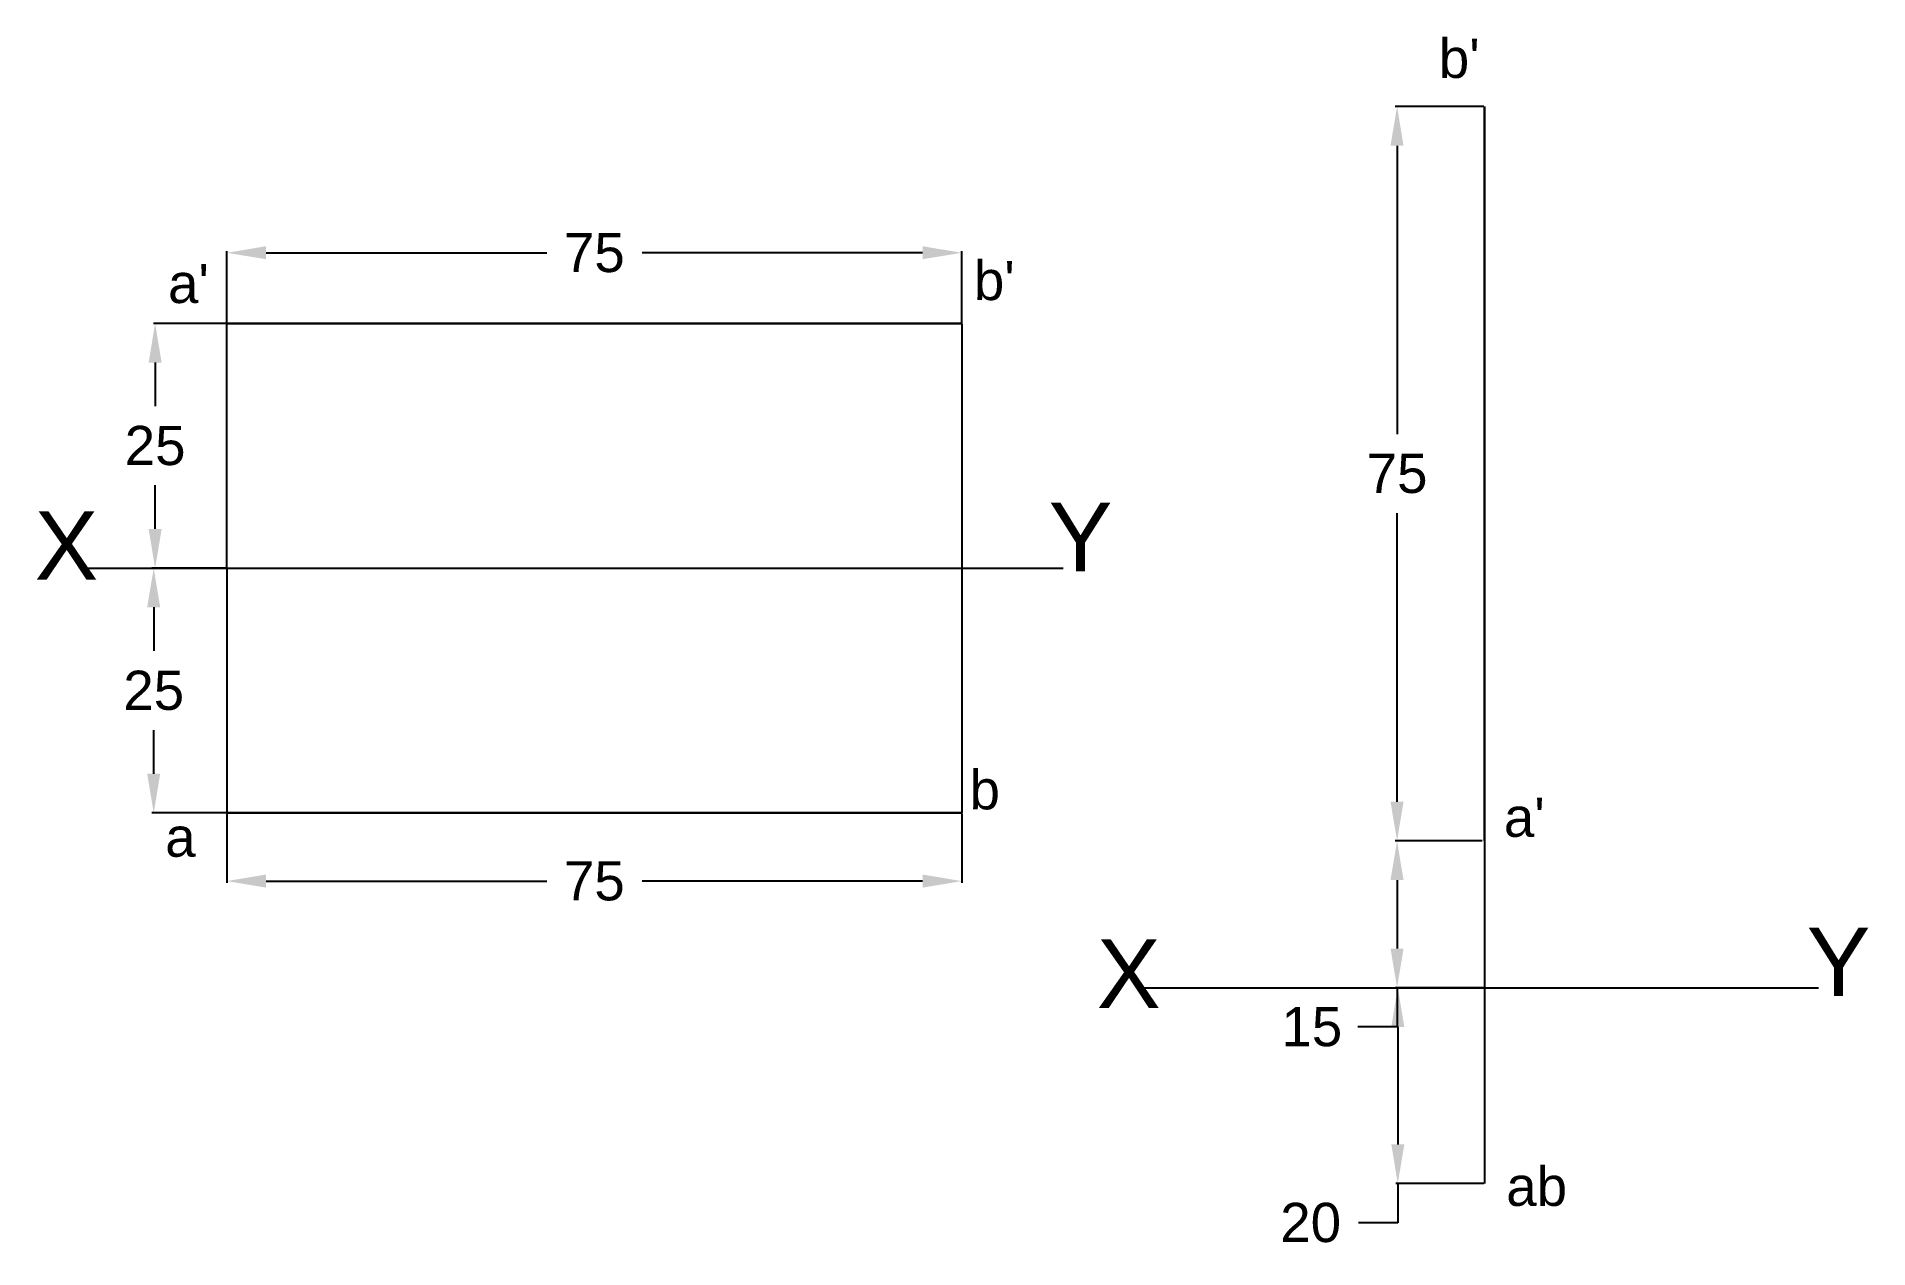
# Model space of a CAD drawing. Header units: millimetres. Extents: x -63 to 124, y 42 to 165.
import ezdxf

# ---------------------------------------------------------------- set-up
doc = ezdxf.new("R2010")
doc.units = ezdxf.units.MM
doc.header["$MEASUREMENT"] = 0
doc.styles.get("Standard").update_dxf_attribs({"font": 'arial.ttf'})
doc.dimstyles.get("Standard").update_dxf_attribs({"dimtxt": 4, "dimasz": 4, "dimexe": 0.18, "dimexo": 0.0625, "dimgap": 2, "dimtad": 0, "dimtih": 1, "dimtoh": 1, "dimdec": 0, "dimzin": 0, "dimdsep": 46, "dimtxsty": 'Standard', "dimcen": 0.09, "dimadec": 0, "dimazin": 0, "dimtfac": 1, "dimtdec": 0, "dimtofl": 0, "dimtmove": 0, "dimatfit": 3, "dimfxl": 1, "dimtolj": 1, "dimtzin": 0, "dimarcsym": 0})

# ---------------------------------------------------------------- blocks, each defined once
blk = doc.blocks.new('*D2')
at = {"color": 0, "lineweight": -2, "transparency": 16777216}
for p, q in [((-44.03, 136.18), (-51.48, 136.18)), ((-51.3, 132.18), (-51.3, 127.73)), ((-51.3, 115.18), (-51.3, 119.64)), ((-44.03, 111.18), (-51.48, 111.18))]:
    blk.add_line(p, q, dxfattribs=at)
at = {"color": 0, "transparency": 16777216}
for points in [[(-51.96, 132.18), (-50.63, 132.18), (-51.3, 136.18)], [(-51.96, 115.18), (-50.63, 115.18), (-51.3, 111.18)]]:
    blk.add_solid(points, dxfattribs=at)
at = {"layer": 'Defpoints', "color": 0, "transparency": 16777216}
for p in [(-43.97, 136.18), (-51.3, 111.18), (-43.97, 111.18)]:
    blk.add_point(p, dxfattribs=at)
at = {"color": 0, "transparency": 16777216, "insert": (-51.3, 123.68), "char_height": 4, "attachment_point": 5}
blk.add_mtext('\\A1;25', dxfattribs=at)
blk = doc.blocks.new('*D3')
at = {"color": 0, "lineweight": -2, "transparency": 16777216}
for p, q in [((-44.03, 111.18), (-51.62, 111.18)), ((-51.44, 107.18), (-51.44, 102.73)), ((-51.44, 90.18), (-51.44, 94.64)), ((-44.03, 86.18), (-51.62, 86.18))]:
    blk.add_line(p, q, dxfattribs=at)
at = {"color": 0, "transparency": 16777216}
for points in [[(-52.11, 107.18), (-50.78, 107.18), (-51.44, 111.18)], [(-52.11, 90.18), (-50.78, 90.18), (-51.44, 86.18)]]:
    blk.add_solid(points, dxfattribs=at)
at = {"layer": 'Defpoints', "color": 0, "transparency": 16777216}
for p in [(-43.97, 111.18), (-51.44, 86.18), (-43.97, 86.18)]:
    blk.add_point(p, dxfattribs=at)
at = {"color": 0, "transparency": 16777216, "insert": (-51.44, 98.68), "char_height": 4, "attachment_point": 5}
blk.add_mtext('\\A1;25', dxfattribs=at)
blk = doc.blocks.new('*D4')
at = {"color": 0, "lineweight": -2, "transparency": 16777216}
for p, q in [((-43.97, 136.25), (-43.97, 143.57)), ((-39.97, 143.39), (-11.33, 143.39)), ((27.03, 143.39), (-1.6, 143.39)), ((31.03, 136.25), (31.03, 143.57))]:
    blk.add_line(p, q, dxfattribs=at)
at = {"color": 0, "transparency": 16777216}
for points in [[(-39.97, 144.06), (-39.97, 142.73), (-43.97, 143.39)], [(27.03, 144.06), (27.03, 142.73), (31.03, 143.39)]]:
    blk.add_solid(points, dxfattribs=at)
at = {"layer": 'Defpoints', "color": 0, "transparency": 16777216}
for p in [(31.03, 143.39), (-43.97, 136.18), (31.03, 136.18)]:
    blk.add_point(p, dxfattribs=at)
at = {"color": 0, "transparency": 16777216, "insert": (-6.47, 143.39), "char_height": 4, "attachment_point": 5}
blk.add_mtext('\\A1;75', dxfattribs=at)
blk = doc.blocks.new('*D5')
at = {"color": 0, "lineweight": -2, "transparency": 16777216}
for p, q in [((-43.97, 86.12), (-43.97, 79.04)), ((31.03, 86.12), (31.03, 79.04)), ((-39.97, 79.22), (-11.33, 79.22)), ((27.03, 79.22), (-1.6, 79.22))]:
    blk.add_line(p, q, dxfattribs=at)
at = {"color": 0, "transparency": 16777216}
for points in [[(-39.97, 79.89), (-39.97, 78.55), (-43.97, 79.22)], [(27.03, 79.89), (27.03, 78.55), (31.03, 79.22)]]:
    blk.add_solid(points, dxfattribs=at)
at = {"layer": 'Defpoints', "color": 0, "transparency": 16777216}
for p in [(-43.97, 86.18), (31.03, 86.18), (31.03, 79.22)]:
    blk.add_point(p, dxfattribs=at)
at = {"color": 0, "transparency": 16777216, "insert": (-6.47, 79.22), "char_height": 4, "attachment_point": 5}
blk.add_mtext('\\A1;75', dxfattribs=at)
blk = doc.blocks.new('*D6')
at = {"color": 0, "lineweight": -2, "transparency": 16777216}
for p, q in [((84.34, 158.33), (75.29, 158.33)), ((75.47, 154.33), (75.47, 124.87)), ((75.47, 87.33), (75.47, 116.8)), ((84.14, 83.33), (75.29, 83.33))]:
    blk.add_line(p, q, dxfattribs=at)
at = {"color": 0, "transparency": 16777216}
for points in [[(74.8, 154.33), (76.13, 154.33), (75.47, 158.33)], [(74.8, 87.33), (76.13, 87.33), (75.47, 83.33)]]:
    blk.add_solid(points, dxfattribs=at)
at = {"layer": 'Defpoints', "color": 0, "transparency": 16777216}
for p in [(84.4, 158.33), (75.47, 83.33), (84.2, 83.33)]:
    blk.add_point(p, dxfattribs=at)
at = {"color": 0, "transparency": 16777216, "insert": (75.47, 120.83), "char_height": 4, "attachment_point": 5}
blk.add_mtext('\\A1;75', dxfattribs=at)
blk = doc.blocks.new('*D7')
at = {"color": 0, "lineweight": -2, "transparency": 16777216}
for p, q in [((84.14, 83.33), (75.29, 83.33)), ((75.47, 79.33), (75.47, 72.33)), ((84.34, 68.33), (75.29, 68.33)), ((75.47, 68.33), (75.47, 64.33)), ((75.47, 64.33), (71.47, 64.33))]:
    blk.add_line(p, q, dxfattribs=at)
at = {"color": 0, "transparency": 16777216}
for points in [[(74.8, 79.33), (76.13, 79.33), (75.47, 83.33)], [(74.8, 72.33), (76.13, 72.33), (75.47, 68.33)]]:
    blk.add_solid(points, dxfattribs=at)
at = {"layer": 'Defpoints', "color": 0, "transparency": 16777216}
for p in [(84.2, 83.33), (75.47, 68.33), (84.4, 68.33)]:
    blk.add_point(p, dxfattribs=at)
at = {"color": 0, "transparency": 16777216, "insert": (66.77, 64.33), "char_height": 4, "attachment_point": 5}
blk.add_mtext('\\A1;15', dxfattribs=at)
blk = doc.blocks.new('*D8')
at = {"color": 0, "lineweight": -2, "transparency": 16777216}
for p, q in [((84.34, 68.33), (75.36, 68.33)), ((75.54, 64.33), (75.54, 52.33)), ((84.34, 48.33), (75.36, 48.33)), ((75.54, 48.33), (75.54, 44.33)), ((75.54, 44.33), (71.54, 44.33))]:
    blk.add_line(p, q, dxfattribs=at)
at = {"color": 0, "transparency": 16777216}
for points in [[(74.88, 64.33), (76.21, 64.33), (75.54, 68.33)], [(74.88, 52.33), (76.21, 52.33), (75.54, 48.33)]]:
    blk.add_solid(points, dxfattribs=at)
at = {"layer": 'Defpoints', "color": 0, "transparency": 16777216}
for p in [(84.4, 68.33), (75.54, 48.33), (84.4, 48.33)]:
    blk.add_point(p, dxfattribs=at)
at = {"color": 0, "transparency": 16777216, "insert": (66.65, 44.33), "char_height": 4, "attachment_point": 5}
blk.add_mtext('\\A1;20', dxfattribs=at)

msp = doc.modelspace()

# ---------------------------------------------------------------- linework, layer by layer
at = {"lineweight": 30}
for p, q in [((84.4, 83.33), (84.4, 158.33)), ((-43.97, 136.18), (31.03, 136.18)), ((-43.97, 86.18), (31.03, 86.18))]:
    msp.add_line(p, q, dxfattribs=at)
for p, q in [((-43.97, 111.18), (-43.97, 136.18)), ((31.03, 136.18), (31.03, 86.18)), ((-58.61, 111.18), (41.39, 111.18)), ((-43.97, 111.18), (-43.97, 86.18)), ((84.4, 83.33), (84.4, 68.33)), ((49.65, 68.33), (118.49, 68.33)), ((84.4, 68.33), (84.4, 48.33))]:
    msp.add_line(p, q)
at = {"lineweight": 25}
msp.add_line((-43.97, 111.18), (31.03, 111.18), dxfattribs=at)

# ---------------------------------------------------------------- texts
for s, height, p in [("b'", 4, (79.73, 161.25)), ("a'", 4, (-49.98, 138.26)), ("b'", 4, (32.27, 138.56)), ('Y', 7, (39.9, 110.87)), ('X', 7, (-63.61, 109.99)), ('b', 4, (31.83, 86.55)), ("a'", 4, (86.37, 83.74)), ('a', 4, (-50.27, 81.71)), ('X', 7, (44.82, 66.27)), ('Y', 7, (117.27, 67.47)), ('ab', 4, (86.61, 46.05))]:
    msp.add_text(s, height=height).set_placement(p)

# ---------------------------------------------------------------- dimensions: what is measured, and where the dimension line sits
for base, p1, p2, picture, middle in [((75.47, 83.33), (84.4, 158.33), (84.2, 83.33), '*D6', (75.47, 120.83)), ((-51.3, 111.18), (-43.97, 136.18), (-43.97, 111.18), '*D2', (-51.3, 123.68)), ((-51.44, 86.18), (-43.97, 111.18), (-43.97, 86.18), '*D3', (-51.44, 98.68)), ((75.47, 68.33), (84.2, 83.33), (84.4, 68.33), '*D7', (66.77, 64.33)), ((75.54, 48.33), (84.4, 68.33), (84.4, 48.33), '*D8', (66.65, 44.33))]:
    dim = msp.add_linear_dim(base=base, p1=p1, p2=p2, angle=90, dimstyle='Standard')
    dim.commit()
    dim.dimension.update_dxf_attribs({"geometry": picture, "text_midpoint": middle})
for base, p1, p2, picture, middle in [((31.03, 143.39), (-43.97, 136.18), (31.03, 136.18), '*D4', (-6.47, 143.39)), ((31.03, 79.22), (-43.97, 86.18), (31.03, 86.18), '*D5', (-6.47, 79.22))]:
    dim = msp.add_linear_dim(base=base, p1=p1, p2=p2, dimstyle='Standard')
    dim.commit()
    dim.dimension.update_dxf_attribs({"geometry": picture, "text_midpoint": middle})

doc.saveas('drawing.dxf')
